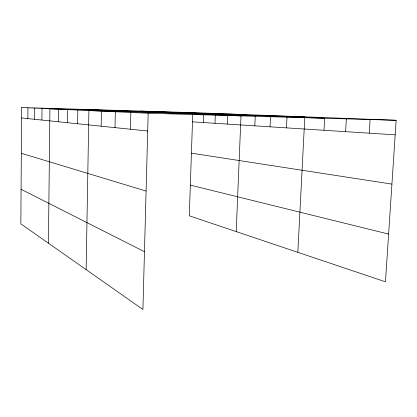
<?xml version="1.0" encoding="UTF-8"?>
<svg xmlns="http://www.w3.org/2000/svg" width="417" height="417" viewBox="0 0 417 417"><rect width="100%" height="100%" fill="white"/><g stroke="black" fill="none" stroke-linecap="round" stroke-linejoin="round"><path stroke-width="0.63" d="M21.627 107.534L20.85 223.856L142.922 309.466L148.171 113.252L21.627 107.534L192.79 112.632L396.15 120.284L385.459 281.809L189.302 215.813L192.727 114.472M27.866 118.595L27.949 107.815M34.637 119.298L34.731 108.123M41.919 120.054L42.034 108.451M48.419 243.189L49.92 108.811L241.068 114.446M58.297 121.754L58.453 109.197M67.544 122.713L67.726 109.614M77.619 123.755L77.833 110.072M86.137 269.643L88.899 110.573L304.827 116.849M101.154 126.195L101.44 111.136M114.998 127.633L115.342 111.766M130.417 129.228L130.823 112.465M203.387 122.546L203.684 114.31M215 123.291L215.323 114.706M227.39 124.084L227.739 115.217M236.204 231.597L241.016 115.681M254.823 125.845L255.24 116.26M270.06 126.82L270.524 116.812M286.474 127.873L287.047 116.176M297.832 252.332L304.796 117.49M324.014 130.281L324.671 118.23M345.604 131.663L346.376 118.412M369.227 133.179L370.093 119.304M148.171 113.252L396.15 120.284M140.795 111.084L324.843 118.261M82.785 109.353L241.266 115.89M192.482 121.847L395.186 134.842M21.559 117.943L147.696 131.021M191.419 153.169L391.928 184.111M190.34 185.117L388.618 234.078M21.319 153.289L146.091 191.049M21.079 189.297L144.464 251.712"/></g></svg>
